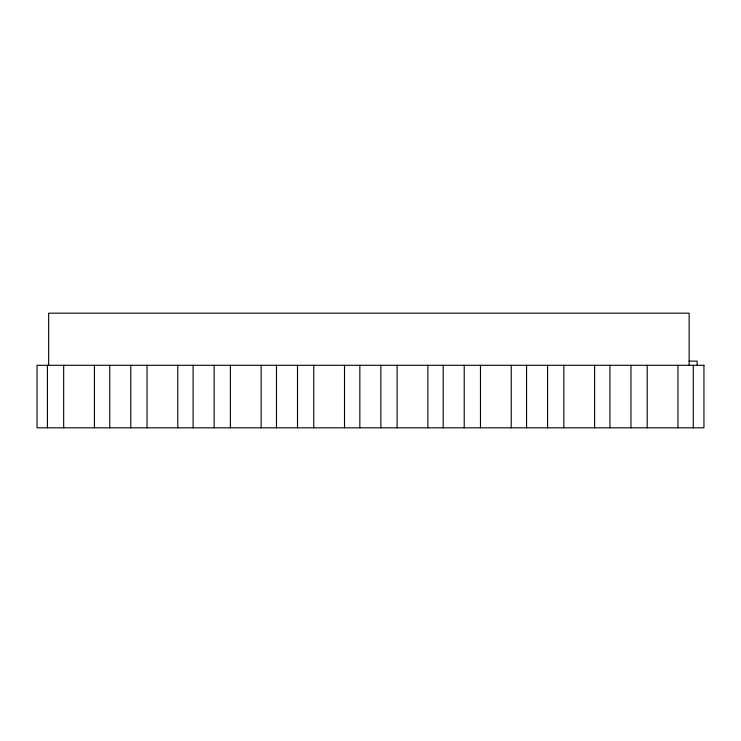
<?xml version="1.0" encoding="UTF-8"?>
<svg xmlns="http://www.w3.org/2000/svg" width="741" height="741" viewBox="0 0 741 741"><rect width="100%" height="100%" fill="white"/><g stroke="black" fill="none" stroke-linecap="round" stroke-linejoin="round"><path stroke-width="1.11" d="M689.056 361.126L697.161 361.126L697.161 365.294M693.289 365.294L693.289 427.816M689.139 365.294L689.139 313.184L48.656 313.184L48.656 365.294M677.959 365.294L677.959 427.816M647.199 365.294L647.199 427.816M630.952 365.294L630.952 427.816M609.926 365.294L609.926 427.816M594.597 365.294L594.597 427.816M563.836 365.294L563.836 427.816M547.59 365.294L547.59 427.816M526.564 365.294L526.564 427.816M511.234 365.294L511.234 427.816M480.474 365.294L480.474 427.816M464.227 365.294L464.227 427.816M443.201 365.294L443.201 427.816M427.872 365.294L427.872 427.816M397.111 365.294L397.111 427.816M380.865 365.294L380.865 427.816M359.839 365.294L359.839 427.816M344.509 365.294L344.509 427.816M313.749 365.294L313.749 427.816M297.502 365.294L297.502 427.816M276.476 365.294L276.476 427.816M261.147 365.294L261.147 427.816M230.386 365.294L230.386 427.816M214.14 365.294L214.14 427.816M193.114 365.294L193.114 427.816M177.784 365.294L177.784 427.816M147.024 365.294L147.024 427.816M130.777 365.294L130.777 427.816M109.751 365.294L109.751 427.816M94.422 365.294L94.422 427.816M63.661 365.294L63.661 427.816M47.415 365.294L47.415 427.816M703.95 365.294L37.05 365.294L37.05 427.816L703.95 427.816L703.95 365.294"/></g></svg>
